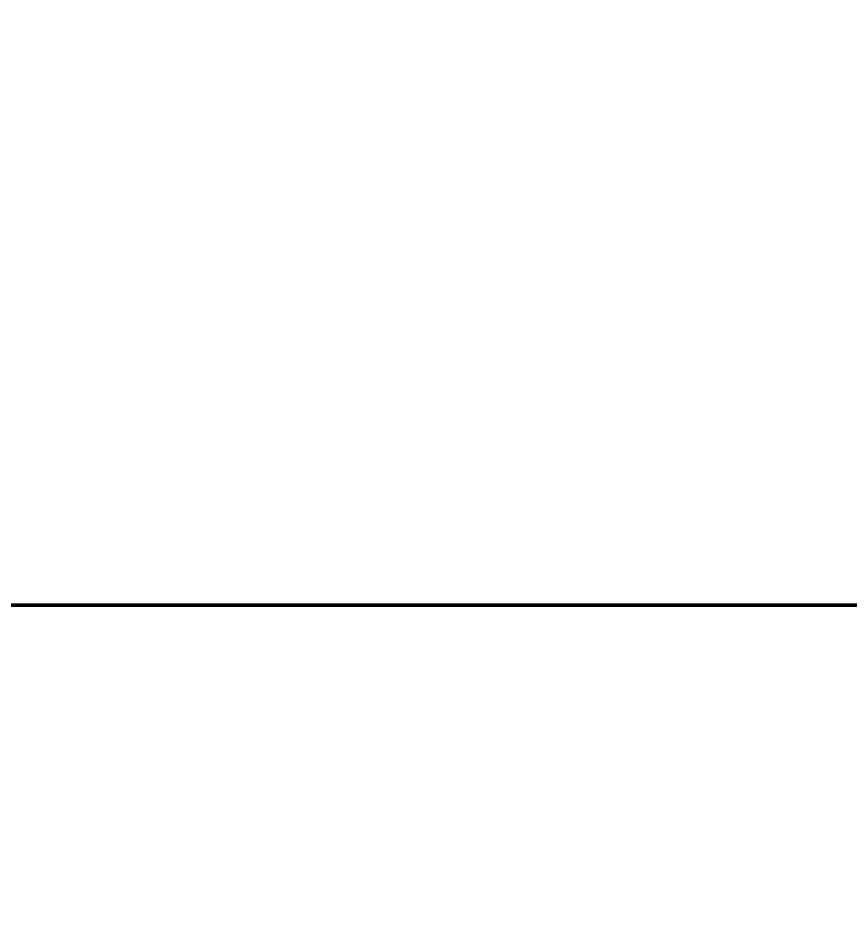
# Model space of a CAD drawing. Header units: millimetres. Extents: x 0 to 594, y 0 to 420.
# Drawn here: x 105.79 to 113.16, y 70.84 to 78.85 of the extents above; entities that cross this region are included whole.
import ezdxf

# ---------------------------------------------------------------- set-up
doc = ezdxf.new("R2010")
doc.units = ezdxf.units.MM
doc.layers.add('01-VISIBLE', color=7, linetype='CONTINUOUS', lineweight=50)
doc.layers.add('04-COTA', color=3, linetype='CONTINUOUS', lineweight=25)
doc.styles.add('ISO3098', font='isocpeur.ttf')
doc.dimstyles.new('FLAMA-ISO', dxfattribs={"dimtxt": 3.5, "dimasz": 3, "dimexe": 2, "dimexo": 1, "dimgap": 1, "dimtad": 1, "dimdec": 1, "dimtxsty": 'ISO3098', "dimcen": 2.5, "dimclrd": 3, "dimclre": 3, "dimclrt": 3, "dimazin": 3, "dimtfac": 1, "dimtmove": 0, "dimatfit": 3, "dimlwd": 25, "dimlwe": 25})

msp = doc.modelspace()

# ---------------------------------------------------------------- linework, layer by layer
at = {"layer": '01-VISIBLE'}
msp.add_lwpolyline([(113.2347, 73.6547), (113.0842, 73.6547), (112.9337, 73.6547), (112.7832, 73.6547), (112.6327, 73.6547), (112.4822, 73.6547), (112.3317, 73.6547), (112.1812, 73.6547), (112.0307, 73.6547), (111.8802, 73.6547), (111.7297, 73.6547), (111.5792, 73.6547), (111.4287, 73.6547), (111.2782, 73.6547), (111.1277, 73.6547), (110.9772, 73.6547), (110.8267, 73.6547), (110.6762, 73.6547), (110.5257, 73.6547), (110.3752, 73.6547), (110.2248, 73.6547), (110.0743, 73.6547), (109.9238, 73.6547), (109.7733, 73.6547), (109.6228, 73.6547), (109.4723, 73.6547), (109.3218, 73.6547), (109.1713, 73.6547), (109.0208, 73.6547), (108.8703, 73.6547), (108.7198, 73.6547), (108.5693, 73.6547), (108.4188, 73.6547), (108.2683, 73.6547), (108.1178, 73.6547), (107.9673, 73.6547), (107.8168, 73.6547), (107.6663, 73.6547), (107.5158, 73.6547), (107.3653, 73.6547), (107.2149, 73.6547), (107.0644, 73.6547), (106.9139, 73.6547), (106.7634, 73.6547), (106.6129, 73.6547), (106.4624, 73.6547), (106.3119, 73.6547), (106.1614, 73.6547), (106.0109, 73.6547), (105.8604, 73.6547), (105.7099, 73.6547)], dxfattribs=at)

# ---------------------------------------------------------------- dimensions: what is measured, and where the dimension line sits
at = {"layer": '04-COTA'}
msp.add_linear_dim(base=(142, 34.6547), p1=(120, 34.6547), p2=(93, 379.3453), angle=90, dimstyle='FLAMA-ISO', override={"dimlfac": 2}, dxfattribs=at).render()

doc.saveas('drawing.dxf')
